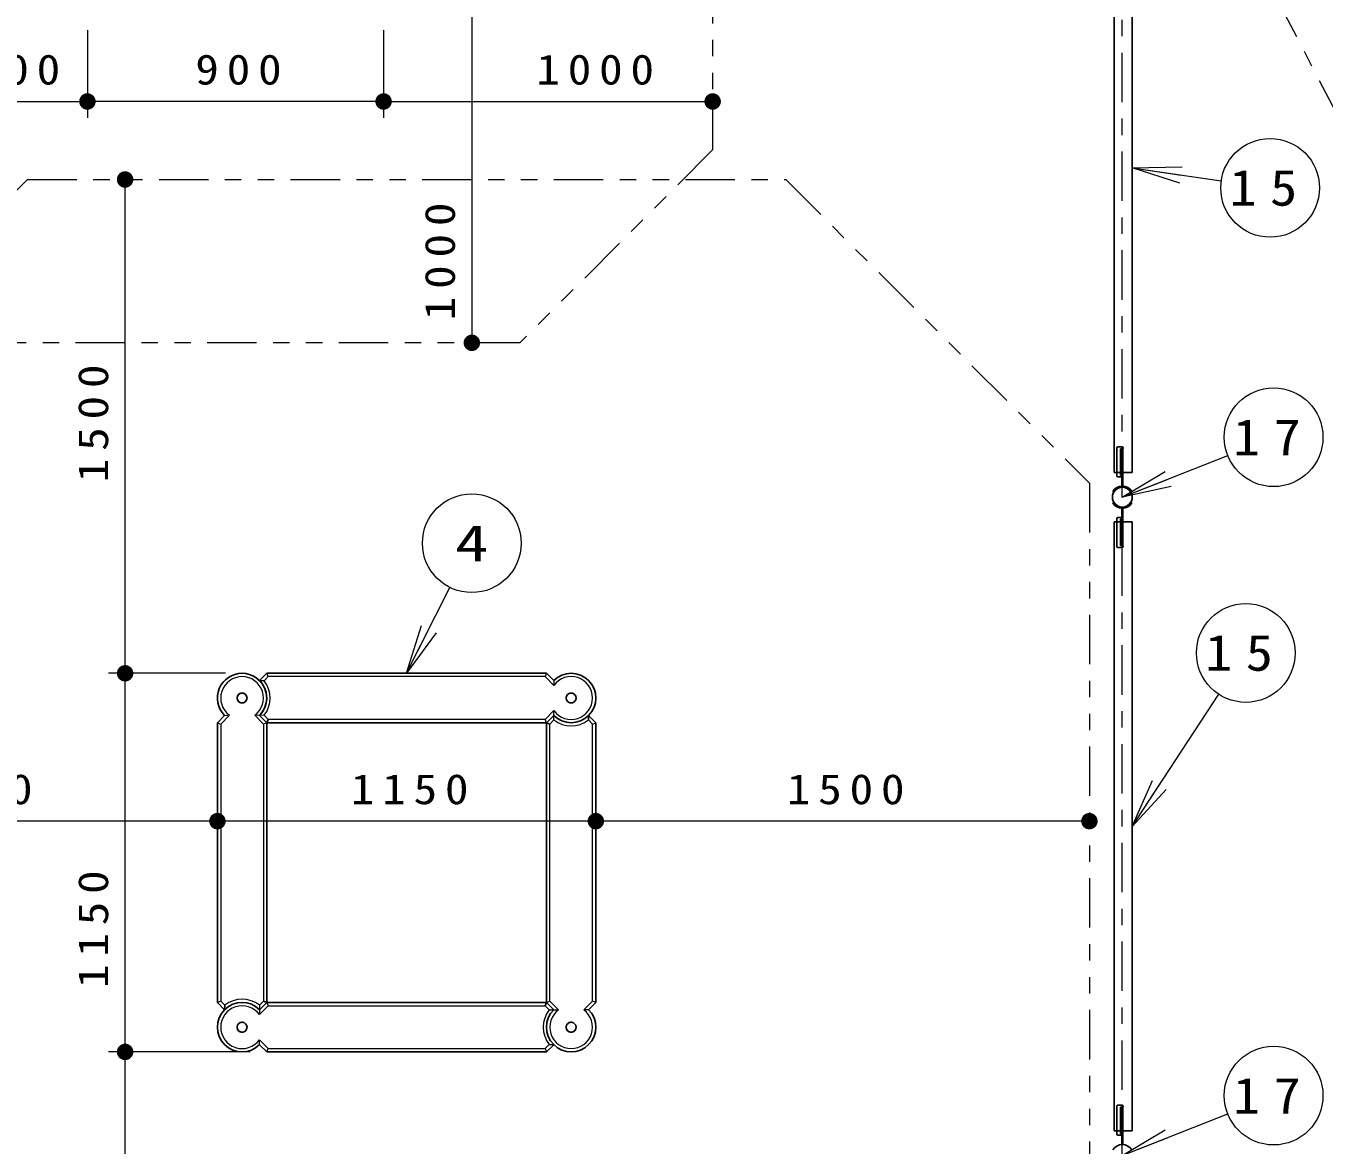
# Model space of a CAD drawing. Units: millimetres on the paper, scale 1:50. Extents: x 35 to 420, y -297 to 267.
# Drawn here: x 210.8 to 289.7, y 102.2 to 170.1 of the extents above; entities that cross this region are included whole.
import ezdxf
from ezdxf.enums import TextEntityAlignment as Align

# ---------------------------------------------------------------- set-up
doc = ezdxf.new("R2010")
doc.units = ezdxf.units.MM
for name, pattern in [('USER1', [4.5, 2.5, -2]), ('USER2', [6, 3, -1, 1, -1]), ('USER3', [8, 3, -1, 1, -1, 1, -1])]:
    doc.linetypes.add(name, pattern=pattern)
doc.layers.add('1_50', color=20, linetype='Continuous', lineweight=25)
doc.styles.add('ＭＳ ゴシック', font='')
doc.styles.get('ＭＳ ゴシック').set_extended_font_data('MS Gothic')

# ---------------------------------------------------------------- blocks, each defined once
blk = doc.blocks.new('filled_dot')
at = {"color": 0, "linetype": 'Continuous', "lineweight": -2, "const_width": 1.25}
blk.add_lwpolyline([(-0.625, 0, 1), (0.625, 0, 1)], format="xyb", close=True, dxfattribs=at)

msp = doc.modelspace()

# ---------------------------------------------------------------- linework, layer by layer
at = {"layer": '1_50', "color": 131, "linetype": 'USER2', "lineweight": 13}
msp.add_line((277.391, 75.515), (277.391, 221.515), dxfattribs=at)
at = {"layer": '1_50', "color": 7, "linetype": 'USER2', "lineweight": 13}
msp.add_line((264.391, 214.715), (308.214, 130.67), dxfattribs=at)
at = {"layer": '1_50', "color": 7}
for p, q in [((276.891, 143.017), (276.891, 180.012)), ((277.991, 143.017), (277.991, 180.012)), ((276.891, 143.017), (277.991, 143.017)), ((276.891, 140.012), (277.991, 140.012)), ((276.891, 103.017), (276.891, 140.012)), ((277.991, 103.017), (277.991, 140.012)), ((224.952, 130.376), (225.391, 130.815)), ((225.226, 130.367), (224.952, 130.376)), ((242.391, 130.815), (225.391, 130.815)), ((242.83, 130.376), (242.391, 130.815)), ((222.83, 128.254), (222.391, 127.815)), ((222.391, 127.815), (222.391, 110.815)), ((224.952, 128.254), (225.391, 127.815)), ((224.952, 128.254), (225.391, 127.815)), ((225.474, 128.015), (225.391, 127.815)), ((225.391, 127.815), (225.391, 110.815)), ((242.391, 127.815), (225.391, 127.815)), ((242.83, 128.254), (242.391, 127.815)), ((242.83, 128.254), (242.391, 127.815)), ((242.591, 127.732), (242.391, 127.815)), ((242.391, 110.815), (242.391, 127.815)), ((244.943, 127.98), (244.952, 128.254)), ((244.952, 128.254), (245.391, 127.815)), ((245.391, 110.815), (245.391, 127.815)), ((222.83, 110.376), (222.391, 110.815)), ((222.839, 110.65), (222.83, 110.376)), ((224.952, 110.376), (225.391, 110.815)), ((224.952, 110.376), (225.391, 110.815)), ((225.191, 110.898), (225.391, 110.815)), ((225.391, 110.815), (242.391, 110.815)), ((242.308, 110.615), (242.391, 110.815)), ((242.83, 110.376), (242.391, 110.815)), ((242.83, 110.376), (242.391, 110.815)), ((244.952, 110.376), (245.391, 110.815)), ((224.952, 108.254), (225.391, 107.815)), ((242.83, 108.254), (242.391, 107.815)), ((242.556, 108.263), (242.83, 108.254)), ((225.391, 107.815), (242.391, 107.815)), ((276.891, 103.017), (277.991, 103.017))]:
    msp.add_line(p, q, dxfattribs=at)
at = {"layer": '1_50', "color": 7, "lineweight": 13}
for p, q in [((237.856, 170.893), (237.856, 150.893)), ((214.491, 169.893), (214.491, 164.555)), ((232.491, 169.893), (232.491, 164.555)), ((194.491, 165.555), (214.491, 165.555)), ((232.491, 165.555), (214.491, 165.555)), ((232.491, 165.555), (252.491, 165.555)), ((277.991, 161.515), (281.032, 161.582)), ((280.889, 160.592), (277.991, 161.515)), ((277.991, 161.515), (280.961, 161.087)), ((277.991, 161.515), (283.404, 160.735)), ((216.781, 130.815), (216.781, 160.815)), ((277.391, 141.515), (283.798, 144.054)), ((277.391, 141.515), (279.996, 143.085)), ((277.391, 141.515), (280.18, 142.62)), ((280.365, 142.155), (277.391, 141.515)), ((233.891, 130.815), (236.508, 136.037)), ((233.891, 130.815), (234.788, 133.721)), ((233.891, 130.815), (235.235, 133.497)), ((235.682, 133.273), (233.891, 130.815)), ((222.891, 130.815), (215.781, 130.815)), ((216.781, 107.815), (216.781, 130.815)), ((225.226, 130.367), (225.474, 130.615)), ((225.474, 130.615), (225.391, 130.815)), ((242.308, 130.615), (225.474, 130.615)), ((242.391, 130.815), (242.308, 130.615)), ((242.841, 130.082), (242.308, 130.615)), ((242.83, 130.376), (242.841, 130.082)), ((277.991, 121.515), (283.251, 129.543)), ((222.391, 127.815), (222.591, 127.732)), ((223.124, 128.265), (222.591, 127.732)), ((222.83, 128.254), (223.124, 128.265)), ((224.952, 128.254), (224.658, 128.265)), ((224.658, 128.265), (225.191, 127.732)), ((225.226, 128.263), (224.952, 128.254)), ((225.391, 127.815), (225.191, 127.732)), ((225.226, 128.263), (225.474, 128.015)), ((242.308, 128.015), (225.474, 128.015)), ((242.841, 128.548), (242.308, 128.015)), ((242.391, 127.815), (242.308, 128.015)), ((242.839, 127.98), (242.591, 127.732)), ((242.83, 128.254), (242.841, 128.548)), ((242.839, 127.98), (242.83, 128.254)), ((244.943, 127.98), (245.191, 127.732)), ((245.191, 127.732), (245.391, 127.815)), ((222.591, 127.732), (222.591, 110.898)), ((225.191, 127.732), (225.191, 110.898)), ((242.591, 110.898), (242.591, 127.732)), ((245.191, 110.898), (245.191, 127.732)), ((277.991, 121.515), (279.217, 124.298)), ((277.991, 121.515), (279.635, 124.024)), ((280.054, 123.75), (277.991, 121.515)), ((222.391, 121.833), (192.391, 121.833)), ((245.391, 121.833), (222.391, 121.833)), ((275.391, 121.833), (245.391, 121.833)), ((222.591, 110.898), (222.391, 110.815)), ((222.839, 110.65), (222.591, 110.898)), ((224.941, 110.082), (225.474, 110.615)), ((224.943, 110.65), (225.191, 110.898)), ((224.943, 110.65), (224.952, 110.376)), ((225.391, 110.815), (225.474, 110.615)), ((225.474, 110.615), (242.308, 110.615)), ((242.556, 110.367), (242.308, 110.615)), ((242.391, 110.815), (242.591, 110.898)), ((243.124, 110.365), (242.591, 110.898)), ((244.658, 110.365), (245.191, 110.898)), ((245.391, 110.815), (245.191, 110.898)), ((224.952, 110.376), (224.941, 110.082)), ((242.556, 110.367), (242.83, 110.376)), ((242.83, 110.376), (243.124, 110.365)), ((244.952, 110.376), (244.658, 110.365)), ((224.952, 108.254), (224.941, 108.548)), ((224.941, 108.548), (225.474, 108.015)), ((242.556, 108.263), (242.308, 108.015)), ((224.391, 107.815), (215.781, 107.815)), ((216.781, 77.815), (216.781, 107.815)), ((225.391, 107.815), (225.474, 108.015)), ((225.474, 108.015), (242.308, 108.015)), ((242.308, 108.015), (242.391, 107.815)), ((277.391, 101.515), (283.798, 104.054)), ((277.391, 101.515), (279.996, 103.085)), ((277.391, 101.515), (280.18, 102.62))]:
    msp.add_line(p, q, dxfattribs=at)
at = {"layer": '1_50', "color": 1}
for p, q in [((277.059, 142.809), (277.059, 144.509)), ((277.399, 144.569), (277.119, 144.569)), ((277.279, 144.449), (277.279, 142.859)), ((277.399, 144.449), (277.279, 144.449)), ((277.439, 144.489), (277.439, 144.529)), ((277.279, 142.859), (277.359, 142.859)), ((277.319, 142.749), (277.119, 142.749)), ((277.059, 140.221), (277.059, 138.521)), ((277.319, 140.281), (277.119, 140.281)), ((277.279, 138.581), (277.279, 140.17)), ((277.279, 140.17), (277.359, 140.17)), ((277.399, 138.461), (277.119, 138.461)), ((277.399, 138.581), (277.279, 138.581)), ((277.439, 138.541), (277.439, 138.501)), ((277.059, 102.809), (277.059, 104.509)), ((277.399, 104.569), (277.119, 104.569)), ((277.279, 104.449), (277.279, 102.859)), ((277.399, 104.449), (277.279, 104.449)), ((277.439, 104.489), (277.439, 104.529)), ((277.319, 102.749), (277.119, 102.749)), ((277.279, 102.859), (277.359, 102.859))]:
    msp.add_line(p, q, dxfattribs=at)
at = {"layer": '1_50', "color": 2}
for p, q in [((277.359, 142.184), (277.359, 144.439)), ((277.423, 144.439), (277.359, 144.439)), ((277.423, 142.184), (277.423, 144.439)), ((276.873, 141.826), (276.817, 141.858)), ((277.91, 141.826), (277.966, 141.858)), ((276.873, 141.204), (276.817, 141.172)), ((277.359, 140.846), (277.359, 138.591)), ((277.423, 140.846), (277.423, 138.591)), ((277.91, 141.204), (277.966, 141.172)), ((277.423, 138.591), (277.359, 138.591)), ((277.359, 102.184), (277.359, 104.439)), ((277.423, 104.439), (277.359, 104.439)), ((277.423, 102.184), (277.423, 104.439))]:
    msp.add_line(p, q, dxfattribs=at)
at = {"layer": '1_50', "color": 70, "linetype": 'USER3', "lineweight": 13}
msp.add_lwpolyline([(240.775, 150.893), (206.207, 150.893), (194.491, 162.609), (194.491, 197.299), (206.207, 209.015), (240.775, 209.015), (252.491, 197.299), (252.491, 162.609)], close=True, dxfattribs=at)
at = {"layer": '1_50', "color": 7, "linetype": 'USER3', "lineweight": 13}
msp.add_lwpolyline([(256.939, 160.815), (275.391, 142.363), (275.391, 96.267), (256.939, 77.815), (210.843, 77.815), (192.391, 96.267), (192.391, 142.363), (210.843, 160.815)], close=True, dxfattribs=at)
at = {"layer": '1_50', "color": 7, "lineweight": 13}
for centre in [(286.373, 160.307), (286.587, 145.159), (237.852, 138.72), (284.895, 132.052), (286.587, 105.159)]:
    msp.add_circle(centre, 3, dxfattribs=at)
at = {"layer": '1_50', "color": 7}
for centre, radius in [((277.391, 141.515), 0.605), ((277.391, 141.515), 0.605), ((223.891, 129.315), 0.3), ((243.891, 129.315), 0.3), ((223.891, 109.315), 0.3), ((243.891, 109.315), 0.3)]:
    msp.add_circle(centre, radius, dxfattribs=at)
at = {"layer": '1_50', "color": 7, "linetype": 'USER1'}
for centre in [(223.891, 129.315), (243.891, 129.315), (223.891, 109.315), (243.891, 109.315)]:
    msp.add_circle(centre, 0.3, dxfattribs=at)
at = {"layer": '1_50', "color": 1}
for centre, radius, start, end in [((277.119, 144.509), 0.06, 90, 180), ((277.399, 144.529), 0.04, 0, 90), ((277.399, 144.489), 0.04, 270, 0), ((277.119, 142.809), 0.06, 180, 270), ((277.319, 142.789), 0.04, 270, 0), ((277.119, 140.221), 0.06, 90, 180), ((277.319, 140.241), 0.04, 0, 90), ((277.119, 138.521), 0.06, 180, 270), ((277.399, 138.541), 0.04, 0, 90), ((277.399, 138.501), 0.04, 270, 0), ((277.119, 104.509), 0.06, 90, 180), ((277.399, 104.529), 0.04, 0, 90), ((277.399, 104.489), 0.04, 270, 0), ((277.119, 102.809), 0.06, 180, 270), ((277.319, 102.789), 0.04, 270, 0)]:
    msp.add_arc(centre, radius, start, end, dxfattribs=at)
at = {"layer": '1_50', "color": 2}
for centre, radius, start, end in [((277.391, 141.515), 0.669, 30.85647, 149.14353), ((277.391, 141.515), 0.605, 30.85647, 149.14353), ((277.391, 141.515), 0.669, 210.85647, 329.14353), ((277.391, 141.515), 0.605, 210.85647, 329.14353), ((277.391, 101.515), 0.669, 30.85647, 149.14353)]:
    msp.add_arc(centre, radius, start, end, dxfattribs=at)
at = {"layer": '1_50', "color": 7}
for centre, start, end in [((223.891, 129.315), 315, 225), ((223.891, 129.315), 315, 45), ((243.891, 129.315), 225, 135), ((243.891, 129.315), 225, 315), ((223.891, 109.315), 45, 315), ((223.891, 109.315), 45, 135), ((243.891, 109.315), 135, 225), ((243.891, 109.315), 135, 45)]:
    msp.add_arc(centre, 1.5, start, end, dxfattribs=at)
at = {"layer": '1_50', "color": 7, "lineweight": 13}
for centre, radius, start, end in [((223.891, 129.315), 1.3, 306.15012, 233.84988), ((223.891, 129.315), 1.7, 321.75633, 38.24367), ((243.891, 129.315), 1.3, 216.15012, 143.84988), ((243.891, 129.315), 1.7, 231.75633, 308.24367), ((223.891, 109.315), 1.3, 36.15012, 323.84988), ((223.891, 109.315), 1.7, 51.75633, 128.24367), ((243.891, 109.315), 1.7, 141.75633, 218.24367), ((243.891, 109.315), 1.3, 126.15012, 53.84988)]:
    msp.add_arc(centre, radius, start, end, dxfattribs=at)

# ---------------------------------------------------------------- block references
at = {"layer": '1_50', "color": 7, "lineweight": 13, "xscale": 0.4, "yscale": 0.4}
for p, rotation in [((214.491, 165.555), 180), ((232.491, 165.555), 180), ((252.491, 165.555), 180), ((216.781, 160.815), 270), ((237.856, 150.893), 90), ((216.781, 130.815), 270), ((216.781, 130.815), 90), ((222.391, 121.833), 180), ((245.391, 121.833), 180), ((275.391, 121.833), 180), ((216.781, 107.815), 90), ((216.781, 107.815), 270)]:
    msp.add_blockref('filled_dot', p, dxfattribs=dict(at, rotation=rotation))
for p in [(214.491, 165.555), (232.491, 165.555), (222.391, 121.833), (245.391, 121.833)]:
    msp.add_blockref('filled_dot', p, dxfattribs=at)

# ---------------------------------------------------------------- texts
at = {"layer": '1_50', "color": 7, "style": 'ＭＳ ゴシック', "width": 1.35}
msp.add_text('4', height=2.199, dxfattribs=at).set_placement((237.852, 138.72), align=Align.MIDDLE_CENTER)
at = {"layer": '1_50', "color": 7, "style": 'ＭＳ ゴシック'}
for s, insert, char_height, attachment_point in [('\\T1.33;\\W1.15;1000', (209.497, 166.555), 1.833, 8), ('\\T1.33;\\W1.15;900', (223.908, 166.555), 1.833, 8), ('\\T1.33;\\W1.15;1000', (245.589, 166.555), 1.833, 8), ('\\T1.5;\\W1.1;15', (286.373, 160.307), 2.199, 5), ('\\T1.5;\\W1.1;17', (286.587, 145.159), 2.199, 5), ('\\T1.5;\\W1.1;15', (284.895, 132.052), 2.199, 5), ('\\T1.33;\\W1.15;1500', (207.812, 122.833), 1.833, 8), ('\\T1.33;\\W1.15;1150', (234.312, 122.833), 1.833, 8), ('\\T1.33;\\W1.15;1500', (260.812, 122.833), 1.833, 8), ('\\T1.5;\\W1.1;17', (286.587, 105.159), 2.199, 5)]:
    msp.add_mtext(s, dxfattribs=dict(at, insert=insert, char_height=char_height, attachment_point=attachment_point))
at = {"layer": '1_50', "color": 7, "char_height": 1.833, "attachment_point": 8, "rotation": 90, "style": 'ＭＳ ゴシック'}
for s, insert in [('\\T1.33;\\W1.15;1000', (236.856, 156.077)), ('\\T1.33;\\W1.15;1500', (215.781, 146.236)), ('\\T1.33;\\W1.15;1150', (215.781, 115.504))]:
    msp.add_mtext(s, dxfattribs=dict(at, insert=insert))

doc.saveas('drawing.dxf')
